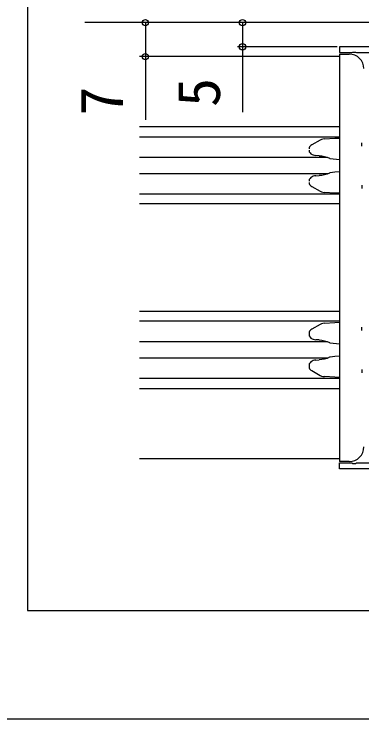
# Model space of a CAD drawing. Units: millimetres, scale not verified. Extents: x -525 to 525, y -783 to 779.
# Drawn here: x -117.8 to -46.2, y -783.2 to -637.9 of the extents above; entities that cross this region are included whole.
import ezdxf
from ezdxf.enums import TextEntityAlignment as Align

# ---------------------------------------------------------------- set-up
doc = ezdxf.new("R2010")
doc.units = ezdxf.units.MM
doc.header["$LTSCALE"] = 4
for name, color, linetype in [('0-2_YKK_11', 7, 'Continuous'), ('0-3_YKK_12', 2, 'Continuous'), ('0-4_YKK_13', 4, 'Continuous'), ('0-6_YKK_D', 6, 'Continuous'), ('0-7_YKK_ZWAK', 7, 'Continuous'), ('0-8_YSS_K', 3, 'Continuous')]:
    doc.layers.add(name, color=color, linetype=linetype)
doc.styles.add('ＭＳ ゴシック', font='')
doc.styles.get('ＭＳ ゴシック').set_extended_font_data('MS Gothic')

msp = doc.modelspace()

# ---------------------------------------------------------------- linework, layer by layer
at = {"layer": '0-2_YKK_11'}
for points in [[(-35.779, -644.62), (-50.779, -644.62), (-50.779, -645.82), (-48.237, -645.82), (-48.053, -645.7), (-47.504, -645.7), (-47.32, -645.82), (-36.779, -645.82), (-36.779, -649.82), (-38.079, -649.82), (-38.079, -650.62), (-36.979, -650.62), (-36.979, -652.22), (-42.179, -652.22), (-42.179, -650.62), (-41.079, -650.62), (-41.079, -649.82), (-42.279, -649.82)], [(-35.779, -731.62), (-50.779, -731.62), (-50.779, -730.42), (-48.237, -730.42), (-48.053, -730.54), (-47.504, -730.54), (-47.32, -730.42), (-36.779, -730.42), (-36.779, -726.42), (-38.079, -726.42), (-38.079, -725.62), (-36.979, -725.62), (-36.979, -724.02), (-42.179, -724.02), (-42.179, -725.62), (-41.079, -725.62), (-41.079, -726.42), (-42.279, -726.42)]]:
    msp.add_lwpolyline(points, dxfattribs=at)
at = {"layer": '0-3_YKK_12'}
for p, q in [((-50.779, -646.62), (-92.029, -646.62)), ((-50.779, -661.12), (-92.029, -661.12)), ((-50.779, -663.22), (-92.029, -663.22)), ((-53.252, -667.42), (-92.029, -667.42)), ((-53.248, -670.82), (-92.029, -670.82)), ((-50.779, -675.02), (-92.029, -675.02)), ((-50.779, -677.021), (-92.029, -677.021)), ((-50.779, -699.22), (-92.029, -699.22)), ((-50.779, -701.22), (-92.029, -701.22)), ((-53.339, -705.42), (-92.029, -705.42)), ((-53.164, -708.82), (-92.029, -708.82)), ((-50.779, -713.02), (-92.029, -713.02)), ((-50.779, -715.12), (-92.029, -715.12)), ((-50.779, -729.587), (-92.029, -729.587))]:
    msp.add_line(p, q, dxfattribs=at)
msp.add_lwpolyline([(22.557, -566.819), (-115.09, -566.819), (-115.09, -760.819), (22.557, -760.819)], close=True, dxfattribs=at)
at = {"layer": '0-4_YKK_13'}
for p, q in [((-50.779, -646.12), (-48.779, -646.12)), ((-50.779, -646.12), (-50.779, -730.12)), ((-54.776, -663.86), (-56.524, -664.849)), ((-53.896, -663.611), (-51.724, -663.478)), ((-51.724, -663.478), (-50.779, -663.42)), ((-46.179, -665.12), (-46.179, -664.401)), ((-54.994, -667.063), (-55.689, -667.02)), ((-52.73, -667.639), (-50.779, -667.859)), ((-55.689, -671.221), (-54.994, -671.178)), ((-56.524, -673.392), (-54.776, -674.381)), ((-46.179, -673.121), (-46.179, -673.84)), ((-51.724, -674.763), (-53.896, -674.63)), ((-50.779, -674.82), (-51.724, -674.763)), ((-54.776, -701.86), (-56.524, -702.849)), ((-53.896, -701.611), (-51.724, -701.478)), ((-51.724, -701.478), (-50.779, -701.42)), ((-46.179, -703.12), (-46.179, -702.401)), ((-57.065, -703.656), (-57.065, -703.955)), ((-54.994, -705.063), (-55.689, -705.02)), ((-52.73, -705.639), (-50.779, -705.859)), ((-55.689, -709.221), (-54.994, -709.178)), ((-57.065, -710.286), (-57.065, -710.585)), ((-56.524, -711.392), (-54.776, -712.381)), ((-46.179, -711.121), (-46.179, -711.84)), ((-51.724, -712.763), (-53.896, -712.63)), ((-50.779, -712.82), (-51.724, -712.763)), ((-48.779, -730.12), (-50.779, -730.12))]:
    msp.add_line(p, q, dxfattribs=at)
for points in [[(-53.896, -663.611), (-54.198, -663.649), (-54.493, -663.731), (-54.776, -663.86)], [(-56.524, -664.849), (-56.687, -664.958), (-56.834, -665.093), (-56.955, -665.258), (-57.037, -665.449), (-57.065, -665.656)], [(-57.065, -665.955), (-57.012, -666.237), (-56.869, -666.482), (-56.671, -666.675), (-56.444, -666.819), (-56.2, -666.922), (-55.947, -666.986), (-55.689, -667.02)], [(-54.994, -667.063), (-54.439, -667.119), (-53.89, -667.225), (-53.352, -667.383), (-52.831, -667.603)], [(-55.689, -671.221), (-55.947, -671.253), (-56.2, -671.319), (-56.444, -671.422), (-56.671, -671.566), (-56.869, -671.759), (-57.012, -672.004), (-57.065, -672.286)], [(-52.831, -670.638), (-53.352, -670.858), (-53.891, -671.016), (-54.439, -671.12), (-54.994, -671.178)], [(-50.779, -670.378), (-51.754, -670.498), (-52.73, -670.602)], [(-57.065, -672.585), (-57.037, -672.792), (-56.955, -672.983), (-56.834, -673.148), (-56.687, -673.284), (-56.524, -673.392)], [(-54.776, -674.381), (-54.493, -674.511), (-54.197, -674.59), (-53.896, -674.63)], [(-53.896, -701.611), (-54.198, -701.649), (-54.493, -701.731), (-54.776, -701.86)], [(-56.524, -702.849), (-56.687, -702.958), (-56.834, -703.093), (-56.955, -703.258), (-57.037, -703.449), (-57.065, -703.656)], [(-57.065, -703.955), (-57.012, -704.237), (-56.869, -704.482), (-56.671, -704.675), (-56.444, -704.819), (-56.2, -704.922), (-55.947, -704.986), (-55.689, -705.02)], [(-54.994, -705.063), (-54.439, -705.119), (-53.89, -705.225), (-53.352, -705.383), (-52.831, -705.603)], [(-52.831, -708.638), (-53.352, -708.858), (-53.891, -709.016), (-54.439, -709.12), (-54.994, -709.178)], [(-50.779, -708.378), (-51.754, -708.498), (-52.73, -708.602)], [(-55.689, -709.221), (-55.947, -709.253), (-56.2, -709.319), (-56.444, -709.422), (-56.671, -709.566), (-56.869, -709.759), (-57.012, -710.004), (-57.065, -710.286)], [(-57.065, -710.585), (-57.037, -710.792), (-56.955, -710.983), (-56.834, -711.148), (-56.687, -711.284), (-56.524, -711.392)], [(-54.776, -712.381), (-54.493, -712.511), (-54.197, -712.59), (-53.896, -712.63)]]:
    msp.add_lwpolyline(points, dxfattribs=at)
for centre, radius, start, end in [((-48.779, -649.12), 3, 45, 90), ((-48.779, -649.12), 3, 0, 45), ((-52.697, -667.335), 0.3, 243.36773, 263.72907), ((-52.697, -670.906), 0.3, 96.27093, 116.63227), ((-52.697, -705.335), 0.3, 243.36773, 263.72907), ((-52.697, -708.906), 0.3, 96.27093, 116.63227), ((-48.779, -727.12), 3, 315, 0), ((-48.779, -727.12), 3, 270, 315)]:
    msp.add_arc(centre, radius, start, end, dxfattribs=at)
at = {"layer": '0-6_YKK_D'}
msp.add_line((-51.279, -644.62), (-71.779, -644.62), dxfattribs=at)
for points in [[(-90.779, -639.62), (-90.779, -646.62), (-90.779, -659.648)], [(-70.779, -639.62), (-70.779, -644.62), (-70.779, -658.125)]]:
    msp.add_lwpolyline(points, dxfattribs=at)
for centre in [(-90.779, -639.62), (-70.779, -639.62), (-70.779, -644.62), (-90.779, -646.62)]:
    msp.add_circle(centre, 0.637, dxfattribs=at)
at = {"layer": '0-7_YKK_ZWAK'}
msp.add_lwpolyline([(-525, -783.2), (525, -783.2), (525, 746.8)], dxfattribs=at)
at = {"layer": '0-8_YSS_K'}
msp.add_line((-23.279, -639.62), (-103.279, -639.62), dxfattribs=at)

# ---------------------------------------------------------------- texts
at = {"layer": '0-6_YKK_D', "style": 'ＭＳ ゴシック'}
for s, p in [('5', (-72.779, -657.011)), ('7', (-92.779, -658.807))]:
    msp.add_text(s, height=8.798, rotation=90, dxfattribs=at).set_placement(p, align=Align.BOTTOM_LEFT)

doc.saveas('drawing.dxf')
